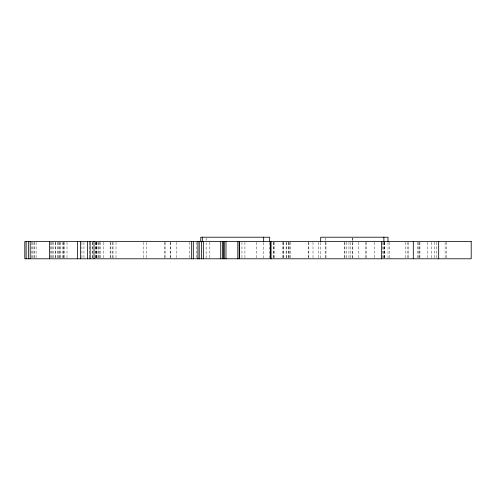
<?xml version="1.0" encoding="UTF-8"?>
<svg xmlns="http://www.w3.org/2000/svg" width="496" height="496" viewBox="0 0 496 496"><rect width="100%" height="100%" fill="white"/><g stroke="black" fill="none" stroke-linecap="round" stroke-linejoin="round"><path stroke-width="0.37" stroke-dasharray="2.48 1.86" d="M446.35 242.277L446.35 258.038M445.11 242.277L445.11 258.038M436.747 242.277L436.747 258.038M434.465 242.277L434.465 258.038M431.446 242.277L431.446 258.038M427.651 242.277L427.651 258.038M419.92 242.277L419.92 258.038M419.542 242.277L419.542 258.038M418.661 242.277L418.661 258.788M417.62 242.277L417.62 258.038M408.679 242.277L408.679 258.788M407.154 242.277L407.154 258.038M405.3 242.277L405.3 258.038M389.441 242.277L389.441 258.038M388.002 242.606L388.002 258.019M384.586 242.277L384.586 258.038M384.189 242.277L384.189 258.788M384.016 242.277L384.016 258.038M383.885 242.606L383.885 258.019M382.577 242.277L382.577 258.038M374.43 242.277L374.43 258.038M366.321 242.277L366.321 258.038M365.726 242.277L365.726 258.038M358.589 242.277L358.589 258.038M352.854 237.981L352.854 241.837M352.854 242.606L352.854 258.019M352.203 237.981L352.203 258.038M350.281 242.277L350.281 258.038M348.967 242.277L348.967 258.038M346.741 242.277L346.741 258.038M344.906 242.277L344.906 258.038M344.187 242.277L344.187 258.038M325.971 242.277L325.971 258.038M325.469 237.981L325.469 241.837M325.506 242.277L325.506 258.788M320.689 242.606L320.689 258.019M318.438 242.277L318.438 258.038M313.007 242.277L313.007 258.038M308.853 242.277L308.853 258.788M308.636 242.277L308.636 258.038M290.551 242.277L290.551 258.038M289.292 242.277L289.292 258.038M288.846 242.277L288.846 258.038M288.43 242.277L288.43 258.038M286.775 242.277L286.775 258.788M286.124 242.277L286.124 258.038M283.793 242.277L283.793 258.788M283.266 242.277L283.266 258.038M282.819 242.277L282.819 258.038M274.17 242.277L274.17 258.038M273.724 242.277L273.724 258.788M273.234 242.277L273.234 258.038M269.675 242.606L269.675 258.019M263.674 242.606L263.674 258.019M256.277 242.277L256.277 258.038M244.919 242.277L244.919 258.038M241.949 242.277L241.949 258.038M209.839 242.277L209.839 258.038M206.131 237.981L206.131 241.837M206.131 242.606L206.131 258.019M196.726 242.277L196.726 258.038M189.695 242.277L189.695 258.038M176.285 242.277L176.285 258.038M170.804 242.277L170.804 258.038M170.171 242.277L170.171 258.788M165.1 242.277L165.1 258.038M164.418 242.277L164.418 258.038M146.277 242.277L146.277 258.038M143.797 242.277L143.797 258.788M115.996 242.277L115.996 258.038M113.051 242.277L113.051 258.038M112.332 242.277L112.332 258.038M110.875 242.277L110.875 258.788M110.155 242.277L110.155 258.038M103.23 242.277L103.23 258.038M100.514 242.277L100.514 258.038M99.436 242.277L99.436 258.038M98.847 242.277L98.847 258.038M97.997 242.277L97.997 258.788M96.72 242.277L96.72 258.788M96.453 242.277L96.453 258.038M96.131 242.277L96.131 258.038M95.895 242.277L95.895 258.038M95.753 242.277L95.753 258.038M92.696 242.277L92.696 258.788M92.337 242.277L92.337 258.038M89.187 242.277L89.187 258.038M83.954 242.277L83.954 258.038M81.927 242.277L81.927 258.038M67.003 242.277L67.003 258.038M64.629 242.277L64.629 258.788M63.494 242.277L63.494 258.038M63.314 242.277L63.314 258.788M62.161 242.277L62.161 258.038M60.134 242.277L60.134 258.038M59.935 242.277L59.935 258.038M59.074 242.277L59.074 258.038M58.1 242.277L58.1 258.038M57.722 242.277L57.722 258.788M55.546 242.277L55.546 258.038M55.347 242.277L55.347 258.038M53.518 242.277L53.494 258.038M52.148 242.277L52.148 258.038M51.268 242.277L51.268 258.038M50.294 242.277L50.294 258.038M36.109 242.277L36.109 258.038M34.801 242.277L34.801 258.038M33.951 242.277L33.951 258.038M32.55 242.277L32.55 258.038M31.688 242.277L31.688 258.038"/><path stroke-width="0.74" d="M438.675 241.527L438.675 258.788M413.304 241.527L413.304 258.788M388.002 241.837L388.002 237.212L320.689 237.212L320.689 241.837M383.885 237.212L383.885 241.837M381.368 241.527L381.368 258.788M271.076 241.527L271.076 258.788M270.32 241.527L270.32 258.788M269.675 241.837L269.675 237.212L200.756 237.212L200.756 241.837M263.674 237.212L263.674 241.837M239.556 241.527L239.556 258.788M239.196 241.527L239.196 258.788M237.813 241.527L237.813 258.788M225.984 241.527L225.984 258.788M224.291 241.527L224.291 258.788M223.485 241.527L223.485 258.788M222.512 241.527L222.512 258.788M220.732 241.527L220.732 258.788M203.329 241.527L203.329 258.788M202.318 237.212L202.318 241.837M201.457 241.527L201.457 258.788M199.231 241.527L199.231 258.788M197.898 241.527L197.898 258.788M193.316 241.527L193.316 258.788M191.661 241.527L191.661 258.788M94.004 241.527L94.004 258.788M90.142 241.527L90.142 258.788M87.445 241.527L87.445 258.788M80.575 241.527L80.575 258.788M77.612 241.527L77.612 258.788M49.433 241.527L49.433 258.788M30.194 241.527L30.194 258.788M28.359 241.527L28.359 258.788M26.133 241.527L26.133 258.788M471.2 241.527L24.8 241.527L24.8 258.788L471.2 258.788L471.2 241.527"/></g></svg>
